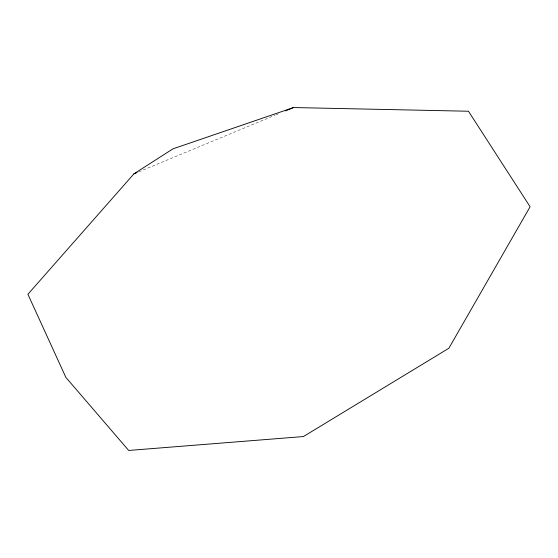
<?xml version="1.0" encoding="UTF-8"?>
<svg xmlns="http://www.w3.org/2000/svg" width="558" height="558" viewBox="0 0 558 558"><rect width="100%" height="100%" fill="white"/><g stroke="black" fill="none" stroke-linecap="round" stroke-linejoin="round"><path stroke-width="0.42" stroke-dasharray="2.79 2.09" d="M138.733 171.857L275.087 115.206M275.889 114.878L279.098 113.546"/><path stroke-width="0.84" d="M133.92 173.859L27.9 294.268L65.879 377.403L128.689 450.452L303.426 436.551L448.862 348.255L530.1 206.753L468.462 111.237L293.536 107.548L172.966 148.84L133.92 173.859L137.129 172.527M285.515 110.875L293.536 107.548"/></g></svg>
